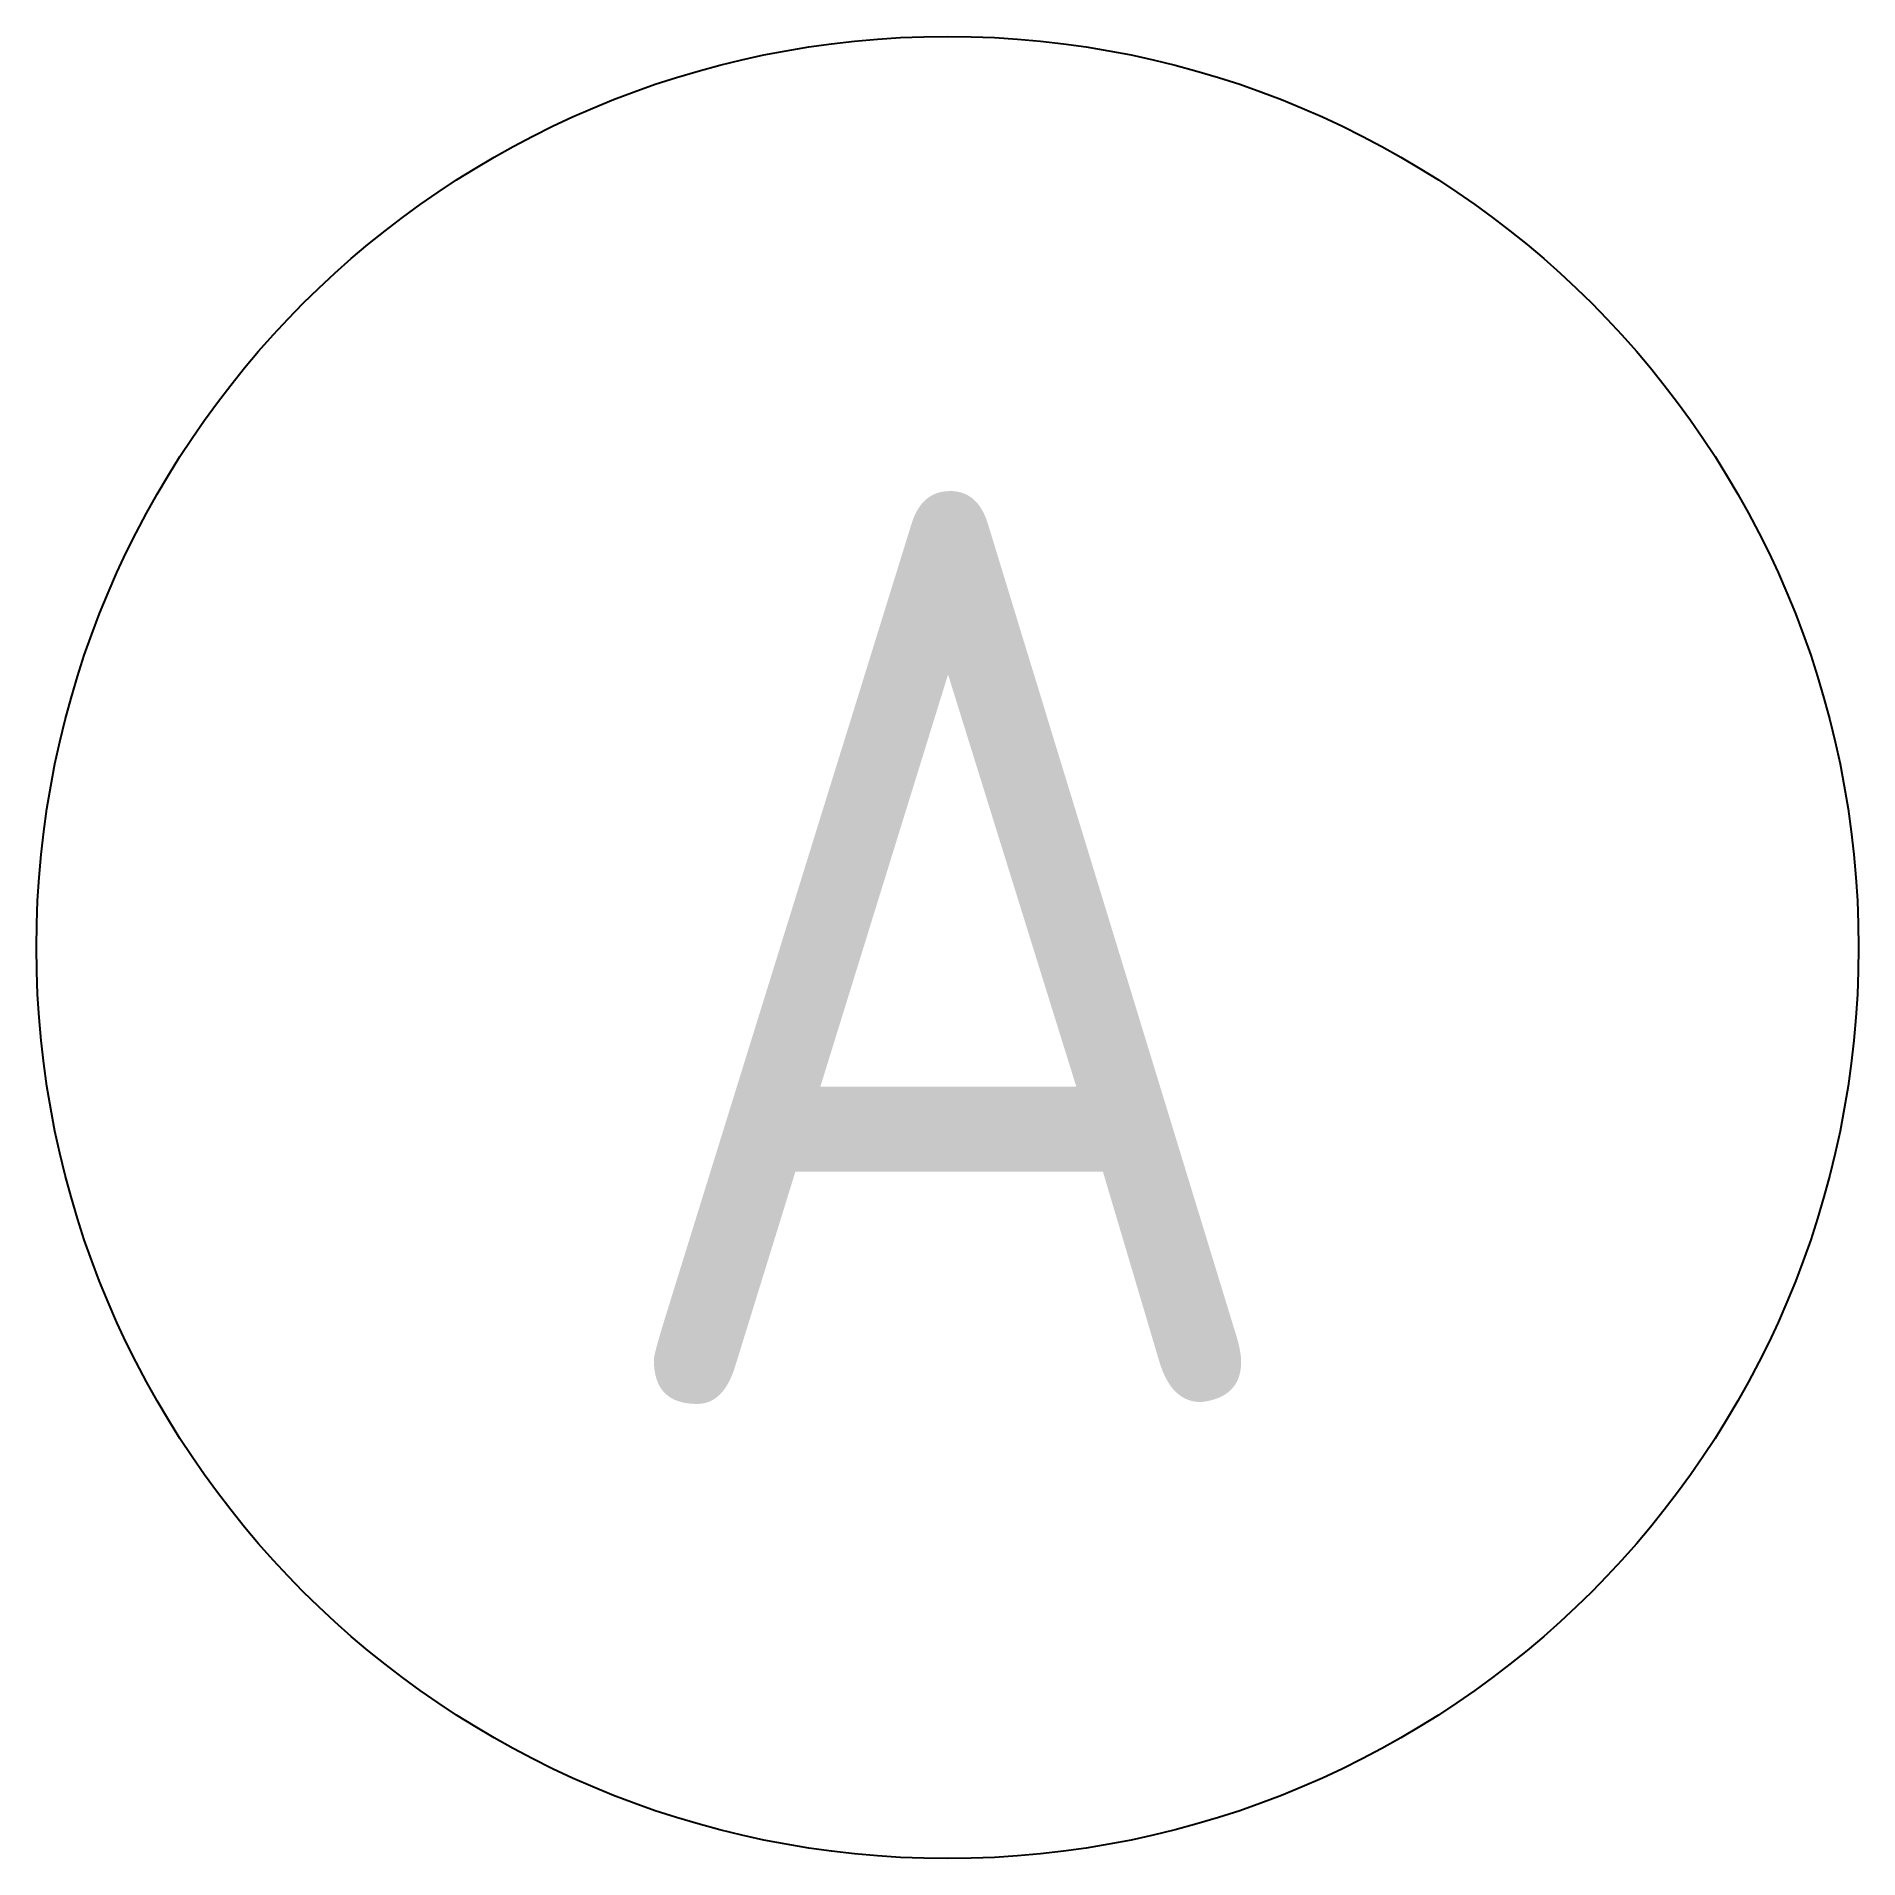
# Model space of a CAD drawing. Header units: inches. Extents: x -0.187 to 0.188, y 0 to 0.375.
import ezdxf
from ezdxf.enums import TextEntityAlignment as Align

# ---------------------------------------------------------------- set-up
doc = ezdxf.new("R2010")
doc.units = ezdxf.units.IN
doc.header["$MEASUREMENT"] = 0
doc.layers.add('0 @ 1', color=7, linetype='Continuous')
doc.styles.add('Hand', font='archquik.shx')

# ---------------------------------------------------------------- blocks, each defined once
blk = doc.blocks.new('Column Tag')
blk.add_circle((0, 0.1875), 0.1875)
at = {"style": 'Hand'}
blk.add_attdef('COLUMN', text='', height=0.1875, dxfattribs=at).set_placement((0, 0.1875), align=Align.MIDDLE)

msp = doc.modelspace()

# ---------------------------------------------------------------- block references
at = {"layer": '0 @ 1'}
msp.add_blockref('Column Tag', (0, 0), dxfattribs=at).add_auto_attribs({'COLUMN': 'A'})

doc.saveas('drawing.dxf')
